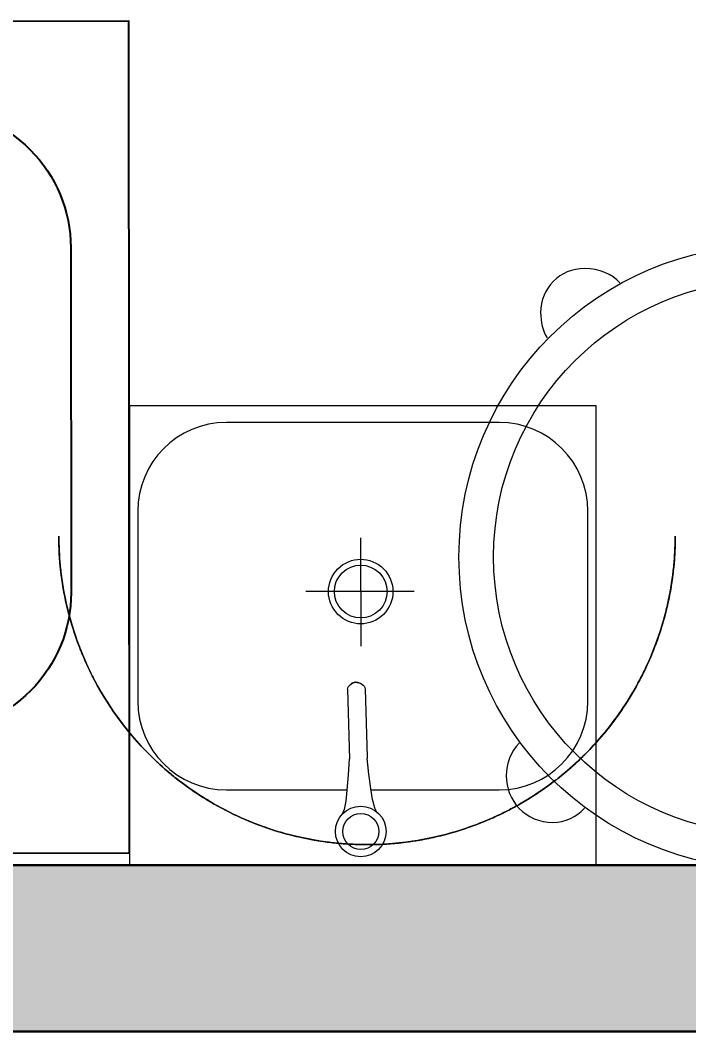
# Model space of a CAD drawing. Header units: millimetres. Extents: x -8689834 to 9419935, y 0 to 233063.
# Drawn here: x -213576 to -213094, y 109450 to 110180 of the extents above; entities that cross this region are included whole.
import ezdxf
from ezdxf import colors
from ezdxf.entities.mleader import LeaderData, LeaderLine
from ezdxf.math import Vec2, Vec3

# ---------------------------------------------------------------- set-up
doc = ezdxf.new("R2010")
doc.units = ezdxf.units.MM
doc.header["$MEASUREMENT"] = 0
doc.layers.get('0').update_dxf_attribs({"color": 250, "lineweight": 9})
for name, color, linetype, lineweight in [('KR_STRIH', 8, 'Continuous', 0), ('АР_Отметки', 250, 'Continuous', 15), ('АР_Перегородки газоблок', 165, 'Continuous', 30), ('АР_Перегородки газоблок_Штрих', 165, 'Continuous', 5), ('ТХ_пищеблок', 30, 'Continuous', 20)]:
    doc.layers.add(name, color=color, linetype=linetype, lineweight=lineweight)
doc.styles.add('ISOCPEUR', font='isocpeur.ttf', dxfattribs={"width": 0.7})

# ---------------------------------------------------------------- blocks, each defined once
blk = doc.blocks.new('_DotSmall')
at = {"color": 0, "linetype": 'ByBlock', "const_width": 0.5}
blk.add_lwpolyline([(-0.0625, 0, 1), (0.0625, 0, 1)], format="xyb", close=True, dxfattribs=at)

msp = doc.modelspace()

# ---------------------------------------------------------------- hatches: boundary and pattern name
at = {"layer": 'АР_Перегородки газоблок_Штрих', "ltscale": 100}
h = msp.add_hatch(dxfattribs=at)
h.set_pattern_fill('AR-CONC', color=256, scale=30)
h.set_pattern_definition([(50, (0, 0), (215.17805, -18.82564), [22.5, -247.5]), (355, (0, 0), (-41.6254, 225.65764), [18, -198]), (100.45144, (17.93, -1.57), (173.55265, 206.832), [19.12206, -210.34263]), (46.1842, (0, 60), (320.1724, -49.65578), [33.75, -371.25]), (96.63564, (26.68, 55.86), (280.3986, 292.2356), [28.6831, -315.51413]), (351.18416, (0, 60), (280.3986, 292.2356), [27, -297]), (21, (30, 45), (179.07212, -120.78567), [22.5, -247.5]), (326, (30, 45), (72.9946, 217.54501), [18, -198]), (71.45144, (44.92, 34.93), (252.06671, 96.75935), [19.12206, -210.34263]), (37.5, (0, 0), (3.647957, 99.868156), [0, -195.6, 0, -201, 0, -198.75]), (7.5, (0, 0), (78.92086, 118.323514), [0, -114.6, 0, -191.1, 0, -75.75]), (327.5, (-66.9, 0), (160.14673, -6.766462), [0, -75, 0, -234, 0, -310.5]), (317.5, (-96.9, 0), (174.95585, 30.031495), [0, -97.5, 0, -155.4, 0, -220.5])])
h.paths.add_polyline_path([(-212033.917, 110768.732), (-212153.917, 110768.73), (-212153.917, 109570.578), (-217983.915, 109570.578), (-217983.915, 109450.578), (-212153.917, 109450.578), (-212153.918, 108165.992), (-212033.918, 108165.993)])

# ---------------------------------------------------------------- linework, layer by layer
at = {"layer": 'KR_STRIH'}
for points, knots in [([(-213171.805, 109647.342), (-213164.729, 109654.14), (-213146.862, 109673.727), (-213123.783, 109710.447), (-213107.208, 109757.876), (-213103.41, 109791.151), (-213103.443, 109807.801)], [0.74360538, 0.74360538, 0.74360538, 0.74360538, 0.78571429, 0.85714286, 0.92857143, 1, 1, 1, 1]), ([(-213103.443, 109807.801), (-213103.41, 109791.151), (-213107.208, 109757.876), (-213123.783, 109710.447), (-213146.862, 109673.727), (-213164.729, 109654.14), (-213171.805, 109647.342)], [0, 0, 0, 0, 0.07142857, 0.14285714, 0.21428571, 0.25639462, 0.25639462, 0.25639462, 0.25639462]), ([(-213103.443, 109807.801), (-213103.41, 109791.151), (-213107.208, 109757.876), (-213123.783, 109710.447), (-213146.862, 109673.727), (-213164.729, 109654.14), (-213171.805, 109647.342)], [0, 0, 0, 0, 0.07142857, 0.14285714, 0.21428571, 0.25639462, 0.25639462, 0.25639462, 0.25639462]), ([(-213171.805, 109647.342), (-213164.729, 109654.14), (-213146.862, 109673.727), (-213123.783, 109710.447), (-213107.208, 109757.876), (-213103.41, 109791.151), (-213103.443, 109807.801)], [0.74360538, 0.74360538, 0.74360538, 0.74360538, 0.78571429, 0.85714286, 0.92857143, 1, 1, 1, 1])]:
    msp.add_open_spline(points, degree=3, knots=knots, dxfattribs=at)
at = {"layer": 'АР_Перегородки газоблок', "ltscale": 100}
for points in [[(-217983.931, 109570.578), (-212153.917, 109570.578)], [(-217983.915, 109450.578), (-212153.917, 109450.578)]]:
    msp.add_lwpolyline(points, dxfattribs=at)
at = {"layer": 'ТХ_пищеблок', "color": 132}
for p, q in [((-213160.495, 109901.801, 35.126), (-213497.495, 109901.801, 35.126)), ((-213497.495, 109901.801, 35.126), (-213497.495, 109569.801, 35.126)), ((-213160.495, 109569.801, 35.126), (-213160.495, 109901.801, 35.126)), ((-213230.495, 109889.801, 35.126), (-213427.495, 109889.801, 35.126)), ((-213491.495, 109825.801, 35.126), (-213491.495, 109688.801, 35.126)), ((-213166.495, 109688.801, 35.126), (-213166.495, 109825.801, 35.126)), ((-213330.555, 109806.665, 35.126), (-213330.473, 109728.354, 35.126)), ((-213291.826, 109767.885, 35.126), (-213370.14, 109767.804, 35.126)), ((-213339.297, 109699.291, 35.126), (-213338.644, 109700.168, 35.126)), ((-213338.644, 109700.168, 35.126), (-213337.874, 109700.892, 35.126)), ((-213338.644, 109700.168, 35.126), (-213337.874, 109700.892, 35.126)), ((-213337.874, 109700.892, 35.126), (-213336.974, 109701.487, 35.126)), ((-213337.874, 109700.892, 35.126), (-213336.974, 109701.487, 35.126)), ((-213337.142, 109701.619, 35.126), (-213336.611, 109701.97, 35.126)), ((-213336.974, 109701.488, 35.126), (-213335.953, 109701.944, 35.126)), ((-213336.974, 109701.488, 35.126), (-213335.953, 109701.944, 35.126)), ((-213336.611, 109701.97, 35.126), (-213335.846, 109702.312, 35.126)), ((-213336.337, 109701.979, 35.126), (-213335.273, 109702.264, 35.126)), ((-213336.337, 109701.979, 35.126), (-213335.273, 109702.264, 35.126)), ((-213335.846, 109702.312, 35.126), (-213335.027, 109702.532, 35.126)), ((-213335.273, 109702.264, 35.126), (-213334.172, 109702.382, 35.126)), ((-213335.273, 109702.264, 35.126), (-213334.172, 109702.382, 35.126)), ((-213335.027, 109702.532, 35.126), (-213334.179, 109702.622, 35.126)), ((-213334.179, 109702.622, 35.126), (-213333.326, 109702.581, 35.126)), ((-213334.172, 109702.382, 35.126), (-213333.065, 109702.327, 35.126)), ((-213334.172, 109702.382, 35.126), (-213333.065, 109702.327, 35.126)), ((-213333.326, 109702.581, 35.126), (-213332.496, 109702.408, 35.126)), ((-213333.065, 109702.327, 35.126), (-213331.987, 109702.104, 35.126)), ((-213333.065, 109702.327, 35.126), (-213331.987, 109702.104, 35.126)), ((-213332.496, 109702.408, 35.126), (-213331.713, 109702.11, 35.126)), ((-213331.713, 109702.11, 35.126), (-213331.162, 109701.79, 35.126)), ((-213331.604, 109702.069, 35.126), (-213330.559, 109701.671, 35.126)), ((-213331.604, 109702.069, 35.126), (-213330.559, 109701.671, 35.126)), ((-213330.558, 109701.67, 35.126), (-213329.626, 109701.127, 35.126)), ((-213330.558, 109701.67, 35.126), (-213329.626, 109701.127, 35.126)), ((-213329.626, 109701.127, 35.126), (-213328.815, 109700.448, 35.126)), ((-213329.626, 109701.127, 35.126), (-213328.815, 109700.448, 35.126)), ((-213328.815, 109700.448, 35.126), (-213328.114, 109699.61, 35.126)), ((-213340.004, 109697.402, 35.126), (-213339.741, 109698.374, 35.126)), ((-213340.004, 109697.402, 35.126), (-213339.741, 109698.374, 35.126)), ((-213340.004, 109697.402, 35.126), (-213338.675, 109647.013, 35.126)), ((-213340.004, 109697.402, 35.126), (-213338.675, 109647.013, 35.126)), ((-213339.741, 109698.374, 35.126), (-213339.292, 109699.291, 35.126)), ((-213328.119, 109699.61, 35.126), (-213327.618, 109698.72, 35.126)), ((-213328.119, 109699.61, 35.126), (-213327.618, 109698.72, 35.126)), ((-213327.618, 109698.72, 35.126), (-213327.3, 109697.765, 35.126)), ((-213327.618, 109698.72, 35.126), (-213327.3, 109697.765, 35.126)), ((-213327.3, 109697.765, 35.126), (-213325.877, 109648.378, 35.126)), ((-213323.089, 109624.801, 35.126), (-213230.495, 109624.801, 35.126))]:
    msp.add_line(p, q, dxfattribs=at)
at = {"layer": 'ТХ_пищеблок', "color": 161}
for p, q in [((-213339.23, 109635.604, 35.126), (-213338.675, 109647.013, 35.126)), ((-213325.89, 109648.438, 35.126), (-213325.877, 109648.378, 35.126)), ((-213325.877, 109648.378, 35.126), (-213325.75, 109647.386, 35.126)), ((-213325.877, 109648.378, 35.126), (-213325.75, 109647.386, 35.126)), ((-213324.544, 109636.023, 35.126), (-213325.75, 109647.383, 35.126)), ((-213340.221, 109624.616, 35.126), (-213339.23, 109635.604, 35.126)), ((-213323.247, 109625.705, 35.126), (-213324.544, 109636.023, 35.126)), ((-213427.495, 109624.801, 35.126), (-213340.208, 109624.801, 35.126)), ((-213341.116, 109616.682, 35.126), (-213340.216, 109624.692, 35.126)), ((-213321.901, 109617.835, 35.126), (-213323.256, 109625.781, 35.126)), ((-213342.238, 109610.738, 35.126), (-213341.116, 109616.682, 35.126)), ((-213320.441, 109611.965, 35.126), (-213321.901, 109617.835, 35.126)), ((-213343.546, 109607.49, 35.126), (-213342.211, 109610.881, 35.126)), ((-213318.949, 109608.797, 35.126), (-213320.476, 109612.106, 35.126)), ((-213318.949, 109608.797, 35.126), (-213320.476, 109612.106, 35.126))]:
    msp.add_line(p, q, dxfattribs=at)
at = {"layer": 'ТХ_пищеблок', "color": 132, "linetype": 'ByBlock', "lineweight": -2, "ltscale": 100, "elevation": 35.126}
msp.add_lwpolyline([(-214102.503, 109578.873), (-213497.503, 109579.404), (-213498.031, 110179.404), (-214103.031, 110178.873), (-214102.503, 109578.873)], dxfattribs=at)
msp.add_lwpolyline([(-213800.583, 109666.866), (-213939.78, 109666.744, -0.4142136), (-214039.868, 109766.656), (-214040.086, 110015.474, -0.4142136), (-213940.174, 110115.562), (-213639.921, 110115.826, -0.4142136), (-213539.834, 110015.914), (-213539.615, 109767.096, -0.4142136), (-213639.527, 109667.008), (-213780.583, 109666.884)], format="xyb", dxfattribs=at)
at = {"layer": 'ТХ_пищеблок'}
for radius in [225, 200]:
    msp.add_circle((-213034.589, 109792.847), radius, dxfattribs=at)
at = {"layer": 'ТХ_пищеблок', "color": 132}
msp.add_circle((-213330.495, 109594.801, 35.126), 18.254, dxfattribs=at)
at = {"layer": 'ТХ_пищеблок', "color": 161}
msp.add_circle((-213330.495, 109594.801, 35.126), 13, dxfattribs=at)
at = {"layer": 'ТХ_пищеблок', "color": 132}
for centre, start, end in [((-213427.495, 109825.801, 35.126), 90, 180), ((-213230.495, 109825.801, 35.126), 0, 90), ((-213427.495, 109688.801, 35.126), 180, 270), ((-213230.495, 109688.801, 35.126), 270, 0)]:
    msp.add_arc(centre, 64, start, end, dxfattribs=at)
for major_axis in [(16.452, -16.452), (13.466, -13.466)]:
    msp.add_ellipse((-213330.514, 109767.845, 35.126), major_axis=major_axis, ratio=1, start_param=4.712389, end_param=10.9955743, dxfattribs=at)
at = {"layer": 'ТХ_пищеблок', "linetype": 'ByBlock'}
msp.add_open_spline([(-213143.345, 109990.487), (-213149.342, 109996.902), (-213158.247, 110000.864), (-213168.85, 110000.864), (-213168.85, 110000.864), (-213186.723, 110000.864), (-213200.624, 109986.963), (-213200.624, 109969.09)], degree=3, knots=[0.15412993, 0.15412993, 0.15412993, 0.15412993, 0.1875, 0.1875, 0.1875, 0.187501, 1, 1, 1, 1], dxfattribs=at)
msp.add_open_spline([(-213200.624, 109969.09), (-213200.624, 109962.178), (-213198.939, 109955.987), (-213195.99, 109950.853)], degree=3, dxfattribs=at)
at = {"layer": 'ТХ_пищеблок', "color": 161}
for points, knots in [([(-213548.443, 109807.801), (-213548.476, 109791.151), (-213544.677, 109757.876), (-213528.102, 109710.447), (-213501.365, 109667.906), (-213465.839, 109632.378), (-213423.295, 109605.646), (-213382.43, 109591.347), (-213356.325, 109587.172), (-213346.631, 109586.266)], [0, 0, 0, 0, 0.07142857, 0.14285714, 0.21428571, 0.28571429, 0.35714286, 0.42857143, 0.47036038, 0.47036038, 0.47036038, 0.47036038]), ([(-213346.631, 109586.266), (-213356.325, 109587.172), (-213382.43, 109591.347), (-213423.295, 109605.646), (-213465.839, 109632.378), (-213501.365, 109667.906), (-213528.102, 109710.447), (-213544.677, 109757.876), (-213548.476, 109791.151), (-213548.443, 109807.801)], [0.52963962, 0.52963962, 0.52963962, 0.52963962, 0.57142857, 0.64285714, 0.71428571, 0.78571429, 0.85714286, 0.92857143, 1, 1, 1, 1]), ([(-213346.631, 109586.266), (-213356.325, 109587.172), (-213382.43, 109591.347), (-213423.295, 109605.646), (-213465.839, 109632.378), (-213501.365, 109667.906), (-213528.102, 109710.447), (-213544.677, 109757.876), (-213548.476, 109791.151), (-213548.443, 109807.801)], [0.52963962, 0.52963962, 0.52963962, 0.52963962, 0.57142857, 0.64285714, 0.71428571, 0.78571429, 0.85714286, 0.92857143, 1, 1, 1, 1]), ([(-213548.443, 109807.801), (-213548.476, 109791.151), (-213544.677, 109757.876), (-213528.102, 109710.447), (-213501.365, 109667.906), (-213465.839, 109632.378), (-213423.295, 109605.646), (-213382.43, 109591.347), (-213356.325, 109587.172), (-213346.631, 109586.266)], [0, 0, 0, 0, 0.07142857, 0.14285714, 0.21428571, 0.28571429, 0.35714286, 0.42857143, 0.47036038, 0.47036038, 0.47036038, 0.47036038]), ([(-213110.457, 109752.385), (-213109.952, 109754.347), (-213108.187, 109761.603), (-213106.787, 109768.943), (-213105.965, 109774.322)], [0.91987668, 0.91987668, 0.91987668, 0.91987668, 0.928571429, 0.951926008, 0.951926008, 0.951926008, 0.951926008]), ([(-213105.965, 109774.322), (-213106.787, 109768.943), (-213108.187, 109761.603), (-213109.952, 109754.347), (-213110.457, 109752.385)], [0.048073992, 0.048073992, 0.048073992, 0.048073992, 0.071428571, 0.08012332, 0.08012332, 0.08012332, 0.08012332]), ([(-213105.965, 109774.322), (-213106.787, 109768.943), (-213108.187, 109761.603), (-213109.952, 109754.347), (-213110.457, 109752.385)], [0.048073992, 0.048073992, 0.048073992, 0.048073992, 0.071428571, 0.08012332, 0.08012332, 0.08012332, 0.08012332]), ([(-213110.457, 109752.385), (-213109.952, 109754.347), (-213108.187, 109761.603), (-213106.787, 109768.943), (-213105.965, 109774.322)], [0.91987668, 0.91987668, 0.91987668, 0.91987668, 0.928571429, 0.951926008, 0.951926008, 0.951926008, 0.951926008]), ([(-213544.554, 109766.356), (-213544.04, 109763.657), (-213542.543, 109756.511), (-213540.697, 109749.444), (-213539.412, 109745.075)], [0.059637914, 0.059637914, 0.059637914, 0.059637914, 0.071428571, 0.090971258, 0.090971258, 0.090971258, 0.090971258]), ([(-213544.554, 109766.356), (-213544.04, 109763.657), (-213542.543, 109756.511), (-213540.697, 109749.444), (-213539.412, 109745.075)], [0.059637914, 0.059637914, 0.059637914, 0.059637914, 0.071428571, 0.090971258, 0.090971258, 0.090971258, 0.090971258]), ([(-213539.412, 109745.075), (-213540.697, 109749.444), (-213542.543, 109756.51), (-213544.04, 109763.657), (-213544.553, 109766.355)], [0.909028742, 0.909028742, 0.909028742, 0.909028742, 0.928571429, 0.940360376, 0.940360376, 0.940360376, 0.940360376]), ([(-213539.412, 109745.075), (-213540.697, 109749.444), (-213542.543, 109756.51), (-213544.04, 109763.657), (-213544.553, 109766.355)], [0.909028742, 0.909028742, 0.909028742, 0.909028742, 0.928571429, 0.940360376, 0.940360376, 0.940360376, 0.940360376]), ([(-213111.694, 109747.786), (-213110.718, 109751.265), (-213109.406, 109756.424), (-213108.278, 109761.624), (-213107.936, 109763.297)], [0.913064119, 0.913064119, 0.913064119, 0.913064119, 0.928571429, 0.935901402, 0.935901402, 0.935901402, 0.935901402]), ([(-213107.936, 109763.297), (-213108.278, 109761.624), (-213109.406, 109756.424), (-213110.718, 109751.265), (-213111.694, 109747.786)], [0.064098656, 0.064098656, 0.064098656, 0.064098656, 0.071428571, 0.086935881, 0.086935881, 0.086935881, 0.086935881]), ([(-213107.936, 109763.297), (-213108.278, 109761.624), (-213109.406, 109756.424), (-213110.718, 109751.265), (-213111.694, 109747.786)], [0.064098656, 0.064098656, 0.064098656, 0.064098656, 0.071428571, 0.086935881, 0.086935881, 0.086935881, 0.086935881]), ([(-213111.694, 109747.786), (-213110.718, 109751.265), (-213109.406, 109756.424), (-213108.278, 109761.624), (-213107.936, 109763.297)], [0.913064119, 0.913064119, 0.913064119, 0.913064119, 0.928571429, 0.935901402, 0.935901402, 0.935901402, 0.935901402]), ([(-213127.767, 109706.644), (-213126.986, 109708.174), (-213122.093, 109718.042), (-213117.942, 109728.266), (-213114.988, 109737.079)], [0.84976784, 0.84976784, 0.84976784, 0.84976784, 0.857142857, 0.897035637, 0.897035637, 0.897035637, 0.897035637]), ([(-213114.988, 109737.079), (-213117.942, 109728.266), (-213122.093, 109718.042), (-213126.986, 109708.174), (-213127.767, 109706.644)], [0.102964363, 0.102964363, 0.102964363, 0.102964363, 0.142857143, 0.150232159, 0.150232159, 0.150232159, 0.150232159]), ([(-213114.988, 109737.079), (-213117.942, 109728.266), (-213122.093, 109718.042), (-213126.986, 109708.174), (-213127.767, 109706.644)], [0.102964363, 0.102964363, 0.102964363, 0.102964363, 0.142857143, 0.150232159, 0.150232159, 0.150232159, 0.150232159]), ([(-213127.767, 109706.644), (-213126.986, 109708.174), (-213122.093, 109718.042), (-213117.942, 109728.266), (-213114.988, 109737.079)], [0.84976784, 0.84976784, 0.84976784, 0.84976784, 0.857142857, 0.897035637, 0.897035637, 0.897035637, 0.897035637]), ([(-213125.893, 109710.403), (-213125.754, 109710.689), (-213122.5, 109717.41), (-213119.588, 109724.296), (-213117.121, 109731.006)], [0.855778024, 0.855778024, 0.855778024, 0.855778024, 0.857142857, 0.887827352, 0.887827352, 0.887827352, 0.887827352]), ([(-213117.121, 109731.006), (-213119.588, 109724.296), (-213122.5, 109717.41), (-213125.754, 109710.689), (-213125.893, 109710.403)], [0.112172648, 0.112172648, 0.112172648, 0.112172648, 0.142857143, 0.144221976, 0.144221976, 0.144221976, 0.144221976]), ([(-213117.121, 109731.006), (-213119.588, 109724.296), (-213122.5, 109717.41), (-213125.754, 109710.689), (-213125.893, 109710.403)], [0.112172648, 0.112172648, 0.112172648, 0.112172648, 0.142857143, 0.144221976, 0.144221976, 0.144221976, 0.144221976]), ([(-213125.893, 109710.403), (-213125.754, 109710.689), (-213122.5, 109717.41), (-213119.588, 109724.296), (-213117.121, 109731.006)], [0.855778024, 0.855778024, 0.855778024, 0.855778024, 0.857142857, 0.887827352, 0.887827352, 0.887827352, 0.887827352]), ([(-213532.702, 109725.612), (-213530.773, 109720.757), (-213527.854, 109714.099), (-213524.612, 109707.596), (-213523.676, 109705.783)], [0.120434459, 0.120434459, 0.120434459, 0.120434459, 0.142857143, 0.151616636, 0.151616636, 0.151616636, 0.151616636]), ([(-213532.702, 109725.612), (-213530.773, 109720.757), (-213527.854, 109714.099), (-213524.612, 109707.596), (-213523.676, 109705.783)], [0.120434459, 0.120434459, 0.120434459, 0.120434459, 0.142857143, 0.151616636, 0.151616636, 0.151616636, 0.151616636]), ([(-213523.676, 109705.783), (-213524.612, 109707.596), (-213527.854, 109714.098), (-213530.773, 109720.755), (-213532.701, 109725.61)], [0.848383364, 0.848383364, 0.848383364, 0.848383364, 0.857142857, 0.879562011, 0.879562011, 0.879562011, 0.879562011]), ([(-213523.676, 109705.783), (-213524.612, 109707.596), (-213527.854, 109714.098), (-213530.773, 109720.755), (-213532.701, 109725.61)], [0.848383364, 0.848383364, 0.848383364, 0.848383364, 0.857142857, 0.879562011, 0.879562011, 0.879562011, 0.879562011]), ([(-213163.925, 109655.302), (-213159.76, 109659.727), (-213154.863, 109665.374), (-213150.262, 109671.256), (-213149.416, 109672.359)], [0.759630041, 0.759630041, 0.759630041, 0.759630041, 0.785714286, 0.791679368, 0.791679368, 0.791679368, 0.791679368]), ([(-213149.416, 109672.359), (-213150.262, 109671.256), (-213154.863, 109665.374), (-213159.76, 109659.727), (-213163.925, 109655.302)], [0.208320632, 0.208320632, 0.208320632, 0.208320632, 0.214285714, 0.240369973, 0.240369973, 0.240369973, 0.240369973]), ([(-213149.416, 109672.359), (-213150.262, 109671.256), (-213154.863, 109665.374), (-213159.76, 109659.727), (-213163.925, 109655.302)], [0.208320632, 0.208320632, 0.208320632, 0.208320632, 0.214285714, 0.240369973, 0.240369973, 0.240369973, 0.240369973]), ([(-213163.925, 109655.302), (-213159.76, 109659.727), (-213154.863, 109665.374), (-213150.262, 109671.256), (-213149.416, 109672.359)], [0.759630041, 0.759630041, 0.759630041, 0.759630041, 0.785714286, 0.791679368, 0.791679368, 0.791679368, 0.791679368]), ([(-213500.776, 109670.18), (-213500.485, 109669.811), (-213496.236, 109664.448), (-213491.74, 109659.283), (-213487.354, 109654.661)], [0.212267954, 0.212267954, 0.212267954, 0.212267954, 0.214285714, 0.241632088, 0.241632088, 0.241632088, 0.241632088]), ([(-213487.361, 109654.668), (-213491.744, 109659.288), (-213496.238, 109664.451), (-213500.485, 109669.811), (-213500.776, 109670.18)], [0.75838304, 0.75838304, 0.75838304, 0.75838304, 0.785714286, 0.787732046, 0.787732046, 0.787732046, 0.787732046]), ([(-213487.361, 109654.668), (-213491.744, 109659.288), (-213496.238, 109664.451), (-213500.485, 109669.811), (-213500.776, 109670.18)], [0.75838304, 0.75838304, 0.75838304, 0.75838304, 0.785714286, 0.787732046, 0.787732046, 0.787732046, 0.787732046]), ([(-213500.776, 109670.18), (-213500.485, 109669.811), (-213496.236, 109664.448), (-213491.74, 109659.283), (-213487.354, 109654.661)], [0.212267954, 0.212267954, 0.212267954, 0.212267954, 0.214285714, 0.241632088, 0.241632088, 0.241632088, 0.241632088]), ([(-213158.837, 109660.895), (-213156.488, 109663.566), (-213154.091, 109666.428), (-213151.767, 109669.348), (-213151.659, 109669.485)], [0.770447517, 0.770447517, 0.770447517, 0.770447517, 0.785714286, 0.786464231, 0.786464231, 0.786464231, 0.786464231]), ([(-213151.659, 109669.485), (-213151.767, 109669.348), (-213154.091, 109666.428), (-213156.488, 109663.566), (-213158.837, 109660.895)], [0.213535766, 0.213535766, 0.213535766, 0.213535766, 0.214285714, 0.229552481, 0.229552481, 0.229552481, 0.229552481]), ([(-213151.659, 109669.485), (-213151.767, 109669.348), (-213154.091, 109666.428), (-213156.488, 109663.566), (-213158.837, 109660.895)], [0.213535766, 0.213535766, 0.213535766, 0.213535766, 0.214285714, 0.229552481, 0.229552481, 0.229552481, 0.229552481]), ([(-213158.837, 109660.895), (-213156.488, 109663.566), (-213154.091, 109666.428), (-213151.767, 109669.348), (-213151.659, 109669.485)], [0.770447517, 0.770447517, 0.770447517, 0.770447517, 0.785714286, 0.786464231, 0.786464231, 0.786464231, 0.786464231]), ([(-213190.877, 109630.986), (-213189.647, 109631.926), (-213183.041, 109637.082), (-213176.731, 109642.609), (-213171.805, 109647.342)], [0.707641828, 0.707641828, 0.707641828, 0.707641828, 0.714285714, 0.743605376, 0.743605376, 0.743605376, 0.743605376]), ([(-213171.805, 109647.342), (-213176.731, 109642.609), (-213183.041, 109637.082), (-213189.647, 109631.926), (-213190.877, 109630.986)], [0.256394624, 0.256394624, 0.256394624, 0.256394624, 0.285714286, 0.292358172, 0.292358172, 0.292358172, 0.292358172]), ([(-213171.805, 109647.342), (-213176.731, 109642.609), (-213183.041, 109637.082), (-213189.647, 109631.926), (-213190.877, 109630.986)], [0.256394624, 0.256394624, 0.256394624, 0.256394624, 0.285714286, 0.292358172, 0.292358172, 0.292358172, 0.292358172]), ([(-213190.877, 109630.986), (-213189.647, 109631.926), (-213183.041, 109637.082), (-213176.731, 109642.609), (-213171.805, 109647.342)], [0.707641828, 0.707641828, 0.707641828, 0.707641828, 0.714285714, 0.743605376, 0.743605376, 0.743605376, 0.743605376]), ([(-213471.547, 109639.559), (-213469.293, 109637.608), (-213464.037, 109633.24), (-213458.583, 109629.119), (-213455.45, 109626.877)], [0.272919292, 0.272919292, 0.272919292, 0.272919292, 0.285714286, 0.302247423, 0.302247423, 0.302247423, 0.302247423]), ([(-213455.45, 109626.877), (-213458.583, 109629.119), (-213464.037, 109633.24), (-213469.293, 109637.608), (-213471.547, 109639.559)], [0.697752572, 0.697752572, 0.697752572, 0.697752572, 0.714285714, 0.727080708, 0.727080708, 0.727080708, 0.727080708]), ([(-213455.45, 109626.877), (-213458.583, 109629.119), (-213464.037, 109633.24), (-213469.293, 109637.608), (-213471.547, 109639.559)], [0.697752572, 0.697752572, 0.697752572, 0.697752572, 0.714285714, 0.727080708, 0.727080708, 0.727080708, 0.727080708]), ([(-213471.547, 109639.559), (-213469.293, 109637.608), (-213464.037, 109633.24), (-213458.583, 109629.119), (-213455.45, 109626.877)], [0.272919292, 0.272919292, 0.272919292, 0.272919292, 0.285714286, 0.302247423, 0.302247423, 0.302247423, 0.302247423]), ([(-213225.503, 109635.024), (-213225.503, 109617.151), (-213211.602, 109601.264), (-213191.743, 109601.264), (-213191.743, 109601.264), (-213182.748, 109601.264), (-213174.758, 109605.288), (-213169.041, 109611.565)], [0, 0, 0, 0, 0.0625, 0.0625, 0.0625, 0.062501, 0.09395651, 0.09395651, 0.09395651, 0.09395651]), ([(-213190.877, 109630.986), (-213189.647, 109631.926), (-213186.975, 109634.011), (-213184.352, 109636.157), (-213182.942, 109637.34)], [0.707641828, 0.707641828, 0.707641828, 0.707641828, 0.714285714, 0.722185655, 0.722185655, 0.722185655, 0.722185655]), ([(-213182.942, 109637.34), (-213184.352, 109636.157), (-213186.975, 109634.011), (-213189.647, 109631.926), (-213190.877, 109630.986)], [0.277814304, 0.277814304, 0.277814304, 0.277814304, 0.285714286, 0.292358172, 0.292358172, 0.292358172, 0.292358172]), ([(-213182.942, 109637.34), (-213184.352, 109636.157), (-213186.975, 109634.011), (-213189.647, 109631.926), (-213190.877, 109630.986)], [0.277814304, 0.277814304, 0.277814304, 0.277814304, 0.285714286, 0.292358172, 0.292358172, 0.292358172, 0.292358172]), ([(-213190.877, 109630.986), (-213189.647, 109631.926), (-213186.975, 109634.011), (-213184.352, 109636.157), (-213182.942, 109637.34)], [0.707641828, 0.707641828, 0.707641828, 0.707641828, 0.714285714, 0.722185655, 0.722185655, 0.722185655, 0.722185655]), ([(-213437.051, 109615.03), (-213432.292, 109612.287), (-213426.235, 109609.087), (-213420.04, 109606.173), (-213418.811, 109605.609)], [0.333565463, 0.333565463, 0.333565463, 0.333565463, 0.357142857, 0.362946833, 0.362946833, 0.362946833, 0.362946833]), ([(-213418.811, 109605.609), (-213420.04, 109606.173), (-213426.235, 109609.087), (-213432.292, 109612.287), (-213437.051, 109615.03)], [0.637053167, 0.637053167, 0.637053167, 0.637053167, 0.642857143, 0.666434536, 0.666434536, 0.666434536, 0.666434536]), ([(-213418.811, 109605.609), (-213420.04, 109606.173), (-213426.235, 109609.087), (-213432.292, 109612.287), (-213437.051, 109615.03)], [0.637053167, 0.637053167, 0.637053167, 0.637053167, 0.642857143, 0.666434536, 0.666434536, 0.666434536, 0.666434536]), ([(-213437.051, 109615.03), (-213432.292, 109612.287), (-213426.235, 109609.087), (-213420.04, 109606.173), (-213418.811, 109605.609)], [0.333565463, 0.333565463, 0.333565463, 0.333565463, 0.357142857, 0.362946833, 0.362946833, 0.362946833, 0.362946833]), ([(-213314.738, 109585.584), (-213301.848, 109586.235), (-213272.465, 109590.293), (-213240.251, 109601.566), (-213221.593, 109611.24), (-213217.777, 109613.363)], [0.51603581, 0.51603581, 0.51603581, 0.51603581, 0.57142857, 0.64285714, 0.66159466, 0.66159466, 0.66159466, 0.66159466]), ([(-213217.777, 109613.363), (-213221.593, 109611.24), (-213240.251, 109601.566), (-213272.465, 109590.293), (-213301.848, 109586.235), (-213314.738, 109585.584)], [0.33840534, 0.33840534, 0.33840534, 0.33840534, 0.35714286, 0.42857143, 0.48396419, 0.48396419, 0.48396419, 0.48396419]), ([(-213217.777, 109613.363), (-213221.593, 109611.24), (-213240.251, 109601.566), (-213272.465, 109590.293), (-213301.848, 109586.235), (-213314.738, 109585.584)], [0.33840534, 0.33840534, 0.33840534, 0.33840534, 0.35714286, 0.42857143, 0.48396419, 0.48396419, 0.48396419, 0.48396419]), ([(-213314.738, 109585.584), (-213301.848, 109586.235), (-213272.465, 109590.293), (-213240.251, 109601.566), (-213221.593, 109611.24), (-213217.777, 109613.363)], [0.51603581, 0.51603581, 0.51603581, 0.51603581, 0.57142857, 0.64285714, 0.66159466, 0.66159466, 0.66159466, 0.66159466]), ([(-213240.663, 109602.294), (-213236.864, 109603.87), (-213231.628, 109606.214), (-213226.487, 109608.76), (-213225.041, 109609.496)], [0.625204945, 0.625204945, 0.625204945, 0.625204945, 0.642857143, 0.649821027, 0.649821027, 0.649821027, 0.649821027]), ([(-213225.041, 109609.496), (-213226.487, 109608.76), (-213231.628, 109606.214), (-213236.864, 109603.87), (-213240.663, 109602.294)], [0.350178973, 0.350178973, 0.350178973, 0.350178973, 0.357142857, 0.374795055, 0.374795055, 0.374795055, 0.374795055]), ([(-213225.041, 109609.496), (-213226.487, 109608.76), (-213231.628, 109606.214), (-213236.864, 109603.87), (-213240.663, 109602.294)], [0.350178973, 0.350178973, 0.350178973, 0.350178973, 0.357142857, 0.374795055, 0.374795055, 0.374795055, 0.374795055]), ([(-213240.663, 109602.294), (-213236.864, 109603.87), (-213231.628, 109606.214), (-213226.487, 109608.76), (-213225.041, 109609.496)], [0.625204945, 0.625204945, 0.625204945, 0.625204945, 0.642857143, 0.649821027, 0.649821027, 0.649821027, 0.649821027]), ([(-213378.824, 109591.677), (-213377.703, 109591.402), (-213370.62, 109589.727), (-213363.458, 109588.402), (-213357.397, 109587.537)], [0.423616312, 0.423616312, 0.423616312, 0.423616312, 0.428571429, 0.454850417, 0.454850417, 0.454850417, 0.454850417]), ([(-213357.397, 109587.537), (-213363.458, 109588.402), (-213370.62, 109589.727), (-213377.703, 109591.402), (-213378.824, 109591.677)], [0.545149582, 0.545149582, 0.545149582, 0.545149582, 0.571428571, 0.576383688, 0.576383688, 0.576383688, 0.576383688]), ([(-213357.397, 109587.537), (-213363.458, 109588.402), (-213370.62, 109589.727), (-213377.703, 109591.402), (-213378.824, 109591.677)], [0.545149582, 0.545149582, 0.545149582, 0.545149582, 0.571428571, 0.576383688, 0.576383688, 0.576383688, 0.576383688]), ([(-213378.824, 109591.677), (-213377.703, 109591.402), (-213370.62, 109589.727), (-213363.458, 109588.402), (-213357.397, 109587.537)], [0.423616312, 0.423616312, 0.423616312, 0.423616312, 0.428571429, 0.454850417, 0.454850417, 0.454850417, 0.454850417]), ([(-213289.462, 109588.313), (-213285.095, 109589.039), (-213278.291, 109590.378), (-213271.559, 109592.035), (-213269.138, 109592.675)], [0.552425604, 0.552425604, 0.552425604, 0.552425604, 0.571428571, 0.582174309, 0.582174309, 0.582174309, 0.582174309]), ([(-213269.138, 109592.675), (-213271.559, 109592.035), (-213278.291, 109590.378), (-213285.095, 109589.039), (-213289.462, 109588.313)], [0.41782569, 0.41782569, 0.41782569, 0.41782569, 0.428571429, 0.447574397, 0.447574397, 0.447574397, 0.447574397]), ([(-213269.138, 109592.675), (-213271.559, 109592.035), (-213278.291, 109590.378), (-213285.095, 109589.039), (-213289.462, 109588.313)], [0.41782569, 0.41782569, 0.41782569, 0.41782569, 0.428571429, 0.447574397, 0.447574397, 0.447574397, 0.447574397]), ([(-213289.462, 109588.313), (-213285.095, 109589.039), (-213278.291, 109590.378), (-213271.559, 109592.035), (-213269.138, 109592.675)], [0.552425604, 0.552425604, 0.552425604, 0.552425604, 0.571428571, 0.582174309, 0.582174309, 0.582174309, 0.582174309]), ([(-213339.811, 109585.735), (-213335.194, 109585.446), (-213329.112, 109585.256), (-213323.03, 109585.316), (-213321.575, 109585.344)], [0.480146193, 0.480146193, 0.480146193, 0.480146193, 0.5, 0.506249226, 0.506249226, 0.506249226, 0.506249226]), ([(-213321.575, 109585.344), (-213323.03, 109585.316), (-213329.112, 109585.256), (-213335.194, 109585.446), (-213339.811, 109585.735)], [0.493750774, 0.493750774, 0.493750774, 0.493750774, 0.5, 0.519853807, 0.519853807, 0.519853807, 0.519853807]), ([(-213321.575, 109585.344), (-213323.03, 109585.316), (-213329.112, 109585.256), (-213335.194, 109585.446), (-213339.811, 109585.735)], [0.493750774, 0.493750774, 0.493750774, 0.493750774, 0.5, 0.519853807, 0.519853807, 0.519853807, 0.519853807]), ([(-213339.811, 109585.735), (-213335.194, 109585.446), (-213329.112, 109585.256), (-213323.03, 109585.316), (-213321.575, 109585.344)], [0.480146193, 0.480146193, 0.480146193, 0.480146193, 0.5, 0.506249226, 0.506249226, 0.506249226, 0.506249226]), ([(-213339.228, 109585.699), (-213334.805, 109585.434), (-213328.918, 109585.257), (-213323.03, 109585.316), (-213321.575, 109585.344)], [0.480982065, 0.480982065, 0.480982065, 0.480982065, 0.5, 0.506249208, 0.506249208, 0.506249208, 0.506249208]), ([(-213321.575, 109585.344), (-213323.03, 109585.316), (-213328.918, 109585.257), (-213334.805, 109585.434), (-213339.228, 109585.699)], [0.493750774, 0.493750774, 0.493750774, 0.493750774, 0.5, 0.519017932, 0.519017932, 0.519017932, 0.519017932]), ([(-213321.575, 109585.344), (-213323.03, 109585.316), (-213328.918, 109585.257), (-213334.805, 109585.434), (-213339.228, 109585.699)], [0.493750774, 0.493750774, 0.493750774, 0.493750774, 0.5, 0.519017932, 0.519017932, 0.519017932, 0.519017932]), ([(-213339.228, 109585.699), (-213334.805, 109585.434), (-213328.918, 109585.257), (-213323.03, 109585.316), (-213321.575, 109585.344)], [0.480982065, 0.480982065, 0.480982065, 0.480982065, 0.5, 0.506249208, 0.506249208, 0.506249208, 0.506249208])]:
    msp.add_open_spline(points, degree=3, knots=knots, dxfattribs=at)
for points in [[(-213548.443, 109807.801), (-213548.457, 109800.733), (-213548.122, 109793.666), (-213547.449, 109786.633)], [(-213547.449, 109786.633), (-213548.122, 109793.666), (-213548.457, 109800.733), (-213548.443, 109807.801)], [(-213547.449, 109786.633), (-213548.122, 109793.666), (-213548.457, 109800.733), (-213548.443, 109807.801)], [(-213548.443, 109807.801), (-213548.457, 109800.733), (-213548.122, 109793.666), (-213547.449, 109786.633)], [(-213104.04, 109791.299), (-213103.632, 109796.789), (-213103.432, 109802.294), (-213103.443, 109807.801)], [(-213103.443, 109807.801), (-213103.432, 109802.294), (-213103.632, 109796.789), (-213104.04, 109791.299)], [(-213103.443, 109807.801), (-213103.432, 109802.294), (-213103.632, 109796.789), (-213104.04, 109791.299)], [(-213104.04, 109791.299), (-213103.632, 109796.789), (-213103.432, 109802.294), (-213103.443, 109807.801)], [(-213103.711, 109796.601), (-213103.525, 109800.331), (-213103.435, 109804.066), (-213103.443, 109807.801)], [(-213103.443, 109807.801), (-213103.435, 109804.066), (-213103.525, 109800.331), (-213103.711, 109796.601)], [(-213103.443, 109807.801), (-213103.435, 109804.066), (-213103.525, 109800.331), (-213103.711, 109796.601)], [(-213103.711, 109796.601), (-213103.525, 109800.331), (-213103.435, 109804.066), (-213103.443, 109807.801)], [(-213105.965, 109774.322), (-213104.838, 109781.704), (-213104.082, 109789.142), (-213103.711, 109796.601)], [(-213103.711, 109796.601), (-213104.082, 109789.142), (-213104.838, 109781.704), (-213105.965, 109774.322)], [(-213103.711, 109796.601), (-213104.082, 109789.142), (-213104.838, 109781.704), (-213105.965, 109774.322)], [(-213105.965, 109774.322), (-213104.838, 109781.704), (-213104.082, 109789.142), (-213103.711, 109796.601)], [(-213105.154, 109780.154), (-213104.688, 109783.859), (-213104.316, 109787.575), (-213104.04, 109791.299)], [(-213104.04, 109791.299), (-213104.316, 109787.575), (-213104.688, 109783.859), (-213105.154, 109780.154)], [(-213104.04, 109791.299), (-213104.316, 109787.575), (-213104.688, 109783.859), (-213105.154, 109780.154)], [(-213105.154, 109780.154), (-213104.688, 109783.859), (-213104.316, 109787.575), (-213104.04, 109791.299)], [(-213547.449, 109786.633), (-213546.798, 109779.834), (-213545.83, 109773.066), (-213544.554, 109766.356)], [(-213544.555, 109766.362), (-213545.831, 109773.07), (-213546.798, 109779.836), (-213547.449, 109786.633)], [(-213544.555, 109766.362), (-213545.831, 109773.07), (-213546.798, 109779.836), (-213547.449, 109786.633)], [(-213547.449, 109786.633), (-213546.798, 109779.834), (-213545.83, 109773.066), (-213544.554, 109766.356)], [(-213107.936, 109763.297), (-213106.793, 109768.878), (-213105.864, 109774.502), (-213105.154, 109780.154)], [(-213105.154, 109780.154), (-213105.864, 109774.502), (-213106.793, 109768.878), (-213107.936, 109763.297)], [(-213105.154, 109780.154), (-213105.864, 109774.502), (-213106.793, 109768.878), (-213107.936, 109763.297)], [(-213107.936, 109763.297), (-213106.793, 109768.878), (-213105.864, 109774.502), (-213105.154, 109780.154)], [(-213544.553, 109766.355), (-213544.554, 109766.357), (-213544.554, 109766.36), (-213544.555, 109766.362)], [(-213544.553, 109766.355), (-213544.554, 109766.357), (-213544.554, 109766.36), (-213544.555, 109766.362)], [(-213113.522, 109741.612), (-213112.41, 109745.177), (-213111.389, 109748.769), (-213110.457, 109752.385)], [(-213110.457, 109752.385), (-213111.389, 109748.769), (-213112.41, 109745.177), (-213113.522, 109741.612)], [(-213110.457, 109752.385), (-213111.389, 109748.769), (-213112.41, 109745.177), (-213113.522, 109741.612)], [(-213113.522, 109741.612), (-213112.41, 109745.177), (-213111.389, 109748.769), (-213110.457, 109752.385)], [(-213539.412, 109745.075), (-213537.476, 109738.49), (-213535.237, 109731.993), (-213532.703, 109725.614)], [(-213532.702, 109725.612), (-213535.236, 109731.992), (-213537.476, 109738.489), (-213539.412, 109745.075)], [(-213532.702, 109725.612), (-213535.236, 109731.992), (-213537.476, 109738.489), (-213539.412, 109745.075)], [(-213539.412, 109745.075), (-213537.476, 109738.49), (-213535.237, 109731.993), (-213532.703, 109725.614)], [(-213114.988, 109737.079), (-213113.801, 109740.62), (-213112.702, 109744.19), (-213111.694, 109747.786)], [(-213111.694, 109747.786), (-213112.702, 109744.19), (-213113.801, 109740.62), (-213114.988, 109737.079)], [(-213111.694, 109747.786), (-213112.702, 109744.19), (-213113.801, 109740.62), (-213114.988, 109737.079)], [(-213114.988, 109737.079), (-213113.801, 109740.62), (-213112.702, 109744.19), (-213111.694, 109747.786)], [(-213117.121, 109731.006), (-213115.833, 109734.511), (-213114.633, 109738.047), (-213113.522, 109741.612)], [(-213113.522, 109741.612), (-213114.633, 109738.047), (-213115.833, 109734.511), (-213117.121, 109731.006)], [(-213113.522, 109741.612), (-213114.633, 109738.047), (-213115.833, 109734.511), (-213117.121, 109731.006)], [(-213117.121, 109731.006), (-213115.833, 109734.511), (-213114.633, 109738.047), (-213113.522, 109741.612)], [(-213532.703, 109725.614), (-213532.702, 109725.613), (-213532.702, 109725.613), (-213532.702, 109725.612)], [(-213532.703, 109725.614), (-213532.702, 109725.613), (-213532.702, 109725.613), (-213532.702, 109725.612)], [(-213532.701, 109725.61), (-213532.701, 109725.611), (-213532.702, 109725.611), (-213532.702, 109725.612)], [(-213532.701, 109725.61), (-213532.701, 109725.611), (-213532.702, 109725.611), (-213532.702, 109725.612)], [(-213136.696, 109690.789), (-213132.769, 109697.14), (-213129.161, 109703.689), (-213125.893, 109710.403)], [(-213125.893, 109710.403), (-213129.161, 109703.689), (-213132.769, 109697.14), (-213136.696, 109690.789)], [(-213125.893, 109710.403), (-213129.161, 109703.689), (-213132.769, 109697.14), (-213136.696, 109690.789)], [(-213136.696, 109690.789), (-213132.769, 109697.14), (-213129.161, 109703.689), (-213125.893, 109710.403)], [(-213523.676, 109705.783), (-213520.536, 109699.697), (-213517.115, 109693.756), (-213513.426, 109687.985)], [(-213513.428, 109687.988), (-213517.116, 109693.758), (-213520.537, 109699.698), (-213523.676, 109705.783)], [(-213513.428, 109687.988), (-213517.116, 109693.758), (-213520.537, 109699.698), (-213523.676, 109705.783)], [(-213523.676, 109705.783), (-213520.536, 109699.697), (-213517.115, 109693.756), (-213513.426, 109687.985)], [(-213133.108, 109696.801), (-213131.245, 109700.036), (-213129.464, 109703.319), (-213127.767, 109706.644)], [(-213127.767, 109706.644), (-213129.464, 109703.319), (-213131.245, 109700.036), (-213133.108, 109696.801)], [(-213127.767, 109706.644), (-213129.464, 109703.319), (-213131.245, 109700.036), (-213133.108, 109696.801)], [(-213133.108, 109696.801), (-213131.245, 109700.036), (-213129.464, 109703.319), (-213127.767, 109706.644)], [(-213151.659, 109669.485), (-213144.81, 109678.114), (-213138.605, 109687.253), (-213133.108, 109696.801)], [(-213133.108, 109696.801), (-213138.605, 109687.253), (-213144.81, 109678.114), (-213151.659, 109669.485)], [(-213133.108, 109696.801), (-213138.605, 109687.253), (-213144.81, 109678.114), (-213151.659, 109669.485)], [(-213151.659, 109669.485), (-213144.81, 109678.114), (-213138.605, 109687.253), (-213133.108, 109696.801)], [(-213513.423, 109687.98), (-213513.425, 109687.983), (-213513.427, 109687.986), (-213513.428, 109687.988)], [(-213513.423, 109687.98), (-213513.425, 109687.983), (-213513.427, 109687.986), (-213513.428, 109687.988)], [(-213513.426, 109687.985), (-213513.426, 109687.985), (-213513.426, 109687.985), (-213513.426, 109687.985)], [(-213513.426, 109687.985), (-213509.504, 109681.848), (-213505.281, 109675.903), (-213500.776, 109670.18)], [(-213513.426, 109687.985), (-213513.426, 109687.985), (-213513.426, 109687.985), (-213513.426, 109687.985)], [(-213513.426, 109687.985), (-213509.504, 109681.848), (-213505.281, 109675.903), (-213500.776, 109670.18)], [(-213500.776, 109670.18), (-213505.28, 109675.902), (-213509.502, 109681.845), (-213513.423, 109687.98)], [(-213500.776, 109670.18), (-213505.28, 109675.902), (-213509.502, 109681.845), (-213513.423, 109687.98)], [(-213142.824, 109681.414), (-213140.703, 109684.487), (-213138.66, 109687.613), (-213136.696, 109690.789)], [(-213136.696, 109690.789), (-213138.66, 109687.613), (-213140.703, 109684.487), (-213142.824, 109681.414)], [(-213136.696, 109690.789), (-213138.66, 109687.613), (-213140.703, 109684.487), (-213142.824, 109681.414)], [(-213142.824, 109681.414), (-213140.703, 109684.487), (-213138.66, 109687.613), (-213136.696, 109690.789)], [(-213149.416, 109672.359), (-213147.143, 109675.321), (-213144.945, 109678.341), (-213142.824, 109681.414)], [(-213142.824, 109681.414), (-213144.945, 109678.341), (-213147.143, 109675.321), (-213149.416, 109672.359)], [(-213142.824, 109681.414), (-213144.945, 109678.341), (-213147.143, 109675.321), (-213149.416, 109672.359)], [(-213149.416, 109672.359), (-213147.143, 109675.321), (-213144.945, 109678.341), (-213142.824, 109681.414)], [(-213216.18, 109658.491), (-213222.071, 109652.296), (-213225.503, 109643.905), (-213225.503, 109635.024)], [(-213158.837, 109660.895), (-213162.967, 109656.198), (-213167.294, 109651.676), (-213171.804, 109647.343)], [(-213158.837, 109660.895), (-213162.967, 109656.198), (-213167.294, 109651.676), (-213171.804, 109647.343)], [(-213171.803, 109647.343), (-213167.294, 109651.676), (-213162.966, 109656.198), (-213158.837, 109660.895)], [(-213171.803, 109647.343), (-213167.294, 109651.676), (-213162.966, 109656.198), (-213158.837, 109660.895)], [(-213487.342, 109654.649), (-213487.349, 109654.655), (-213487.355, 109654.662), (-213487.361, 109654.668)], [(-213487.342, 109654.649), (-213487.349, 109654.655), (-213487.355, 109654.662), (-213487.361, 109654.668)], [(-213487.354, 109654.661), (-213487.353, 109654.66), (-213487.352, 109654.659), (-213487.351, 109654.657)], [(-213487.354, 109654.661), (-213487.353, 109654.66), (-213487.352, 109654.659), (-213487.351, 109654.657)], [(-213487.351, 109654.657), (-213482.334, 109649.37), (-213477.058, 109644.329), (-213471.547, 109639.559)], [(-213487.351, 109654.657), (-213482.334, 109649.37), (-213477.058, 109644.329), (-213471.547, 109639.559)], [(-213471.547, 109639.559), (-213477.055, 109644.327), (-213482.328, 109649.365), (-213487.342, 109654.649)], [(-213471.547, 109639.559), (-213477.055, 109644.327), (-213482.328, 109649.365), (-213487.342, 109654.649)], [(-213171.805, 109647.342), (-213169.112, 109649.929), (-213166.485, 109652.583), (-213163.925, 109655.302)], [(-213163.925, 109655.302), (-213166.485, 109652.583), (-213169.112, 109649.929), (-213171.805, 109647.342)], [(-213163.925, 109655.302), (-213166.485, 109652.583), (-213169.112, 109649.929), (-213171.805, 109647.342)], [(-213171.805, 109647.342), (-213169.112, 109649.929), (-213166.485, 109652.583), (-213163.925, 109655.302)], [(-213182.942, 109637.34), (-213179.119, 109640.548), (-213175.404, 109643.885), (-213171.805, 109647.342)], [(-213171.805, 109647.342), (-213175.404, 109643.885), (-213179.119, 109640.548), (-213182.942, 109637.34)], [(-213171.805, 109647.342), (-213175.404, 109643.885), (-213179.119, 109640.548), (-213182.942, 109637.34)], [(-213182.942, 109637.34), (-213179.119, 109640.548), (-213175.404, 109643.885), (-213171.805, 109647.342)], [(-213171.805, 109647.342), (-213171.804, 109647.343), (-213171.804, 109647.343), (-213171.803, 109647.343)], [(-213171.804, 109647.343), (-213171.804, 109647.343), (-213171.805, 109647.342), (-213171.805, 109647.342)], [(-213171.804, 109647.343), (-213171.804, 109647.343), (-213171.805, 109647.342), (-213171.805, 109647.342)], [(-213171.805, 109647.342), (-213171.804, 109647.343), (-213171.804, 109647.343), (-213171.803, 109647.343)], [(-213455.45, 109626.877), (-213455.443, 109626.871), (-213455.436, 109626.866), (-213455.428, 109626.861)], [(-213455.413, 109626.85), (-213455.425, 109626.859), (-213455.438, 109626.868), (-213455.45, 109626.877)], [(-213455.413, 109626.85), (-213455.425, 109626.859), (-213455.438, 109626.868), (-213455.45, 109626.877)], [(-213455.45, 109626.877), (-213455.443, 109626.871), (-213455.436, 109626.866), (-213455.428, 109626.861)], [(-213455.428, 109626.861), (-213449.501, 109622.62), (-213443.366, 109618.67), (-213437.051, 109615.03)], [(-213455.428, 109626.861), (-213449.501, 109622.62), (-213443.366, 109618.67), (-213437.051, 109615.03)], [(-213437.051, 109615.03), (-213443.36, 109618.667), (-213449.49, 109622.613), (-213455.413, 109626.85)], [(-213437.051, 109615.03), (-213443.36, 109618.667), (-213449.49, 109622.613), (-213455.413, 109626.85)], [(-213217.777, 109613.363), (-213208.402, 109618.58), (-213199.403, 109624.474), (-213190.877, 109630.986)], [(-213190.877, 109630.986), (-213199.403, 109624.474), (-213208.402, 109618.58), (-213217.777, 109613.363)], [(-213190.877, 109630.986), (-213199.403, 109624.474), (-213208.402, 109618.58), (-213217.777, 109613.363)], [(-213217.777, 109613.363), (-213208.402, 109618.58), (-213199.403, 109624.474), (-213190.877, 109630.986)], [(-213212.424, 109616.44), (-213206.157, 109620.158), (-213200.072, 109624.184), (-213194.199, 109628.498)], [(-213194.199, 109628.498), (-213200.072, 109624.184), (-213206.157, 109620.158), (-213212.424, 109616.44)], [(-213194.199, 109628.498), (-213200.072, 109624.184), (-213206.157, 109620.158), (-213212.424, 109616.44)], [(-213212.424, 109616.44), (-213206.157, 109620.158), (-213200.072, 109624.184), (-213194.199, 109628.498)], [(-213194.199, 109628.498), (-213193.084, 109629.317), (-213191.977, 109630.146), (-213190.877, 109630.986)], [(-213190.877, 109630.986), (-213191.977, 109630.146), (-213193.084, 109629.317), (-213194.199, 109628.498)], [(-213190.877, 109630.986), (-213191.977, 109630.146), (-213193.084, 109629.317), (-213194.199, 109628.498)], [(-213194.199, 109628.498), (-213193.084, 109629.317), (-213191.977, 109630.146), (-213190.877, 109630.986)], [(-213225.041, 109609.496), (-213222.596, 109610.74), (-213220.175, 109612.029), (-213217.777, 109613.363)], [(-213217.777, 109613.363), (-213220.175, 109612.029), (-213222.596, 109610.74), (-213225.041, 109609.496)], [(-213217.777, 109613.363), (-213220.175, 109612.029), (-213222.596, 109610.74), (-213225.041, 109609.496)], [(-213225.041, 109609.496), (-213222.596, 109610.74), (-213220.175, 109612.029), (-213217.777, 109613.363)], [(-213217.777, 109613.363), (-213215.979, 109614.364), (-213214.194, 109615.39), (-213212.424, 109616.44)], [(-213212.424, 109616.44), (-213214.194, 109615.39), (-213215.979, 109614.364), (-213217.777, 109613.363)], [(-213212.424, 109616.44), (-213214.194, 109615.39), (-213215.979, 109614.364), (-213217.777, 109613.363)], [(-213217.777, 109613.363), (-213215.979, 109614.364), (-213214.194, 109615.39), (-213212.424, 109616.44)], [(-213418.811, 109605.609), (-213412.191, 109602.569), (-213405.422, 109599.855), (-213398.536, 109597.478)], [(-213398.536, 109597.478), (-213405.422, 109599.855), (-213412.191, 109602.569), (-213418.811, 109605.609)], [(-213398.536, 109597.478), (-213405.422, 109599.855), (-213412.191, 109602.569), (-213418.811, 109605.609)], [(-213418.811, 109605.609), (-213412.191, 109602.569), (-213405.422, 109599.855), (-213398.536, 109597.478)], [(-213256.935, 109596.274), (-213251.436, 109598.069), (-213246.006, 109600.077), (-213240.663, 109602.294)], [(-213240.663, 109602.294), (-213246.006, 109600.077), (-213251.436, 109598.069), (-213256.935, 109596.274)], [(-213240.663, 109602.294), (-213246.006, 109600.077), (-213251.436, 109598.069), (-213256.935, 109596.274)], [(-213256.935, 109596.274), (-213251.436, 109598.069), (-213246.006, 109600.077), (-213240.663, 109602.294)], [(-213398.536, 109597.478), (-213392.059, 109595.243), (-213385.479, 109593.306), (-213378.824, 109591.677)], [(-213378.824, 109591.677), (-213385.479, 109593.306), (-213392.059, 109595.243), (-213398.536, 109597.478)], [(-213378.824, 109591.677), (-213385.479, 109593.306), (-213392.059, 109595.243), (-213398.536, 109597.478)], [(-213398.536, 109597.478), (-213392.059, 109595.243), (-213385.479, 109593.306), (-213378.824, 109591.677)], [(-213269.138, 109592.675), (-213265.037, 109593.758), (-213260.967, 109594.959), (-213256.935, 109596.274)], [(-213256.935, 109596.274), (-213260.967, 109594.959), (-213265.037, 109593.758), (-213269.138, 109592.675)], [(-213256.935, 109596.274), (-213260.967, 109594.959), (-213265.037, 109593.758), (-213269.138, 109592.675)], [(-213269.138, 109592.675), (-213265.037, 109593.758), (-213260.967, 109594.959), (-213256.935, 109596.274)], [(-213357.397, 109587.537), (-213353.819, 109587.026), (-213350.229, 109586.603), (-213346.631, 109586.266)], [(-213346.631, 109586.266), (-213350.229, 109586.603), (-213353.819, 109587.026), (-213357.397, 109587.537)], [(-213346.631, 109586.266), (-213350.229, 109586.603), (-213353.819, 109587.026), (-213357.397, 109587.537)], [(-213357.397, 109587.537), (-213353.819, 109587.026), (-213350.229, 109586.603), (-213346.631, 109586.266)], [(-213346.631, 109586.266), (-213344.36, 109586.054), (-213342.087, 109585.877), (-213339.811, 109585.735)], [(-213339.811, 109585.735), (-213342.087, 109585.877), (-213344.36, 109586.054), (-213346.631, 109586.266)], [(-213339.811, 109585.735), (-213342.087, 109585.877), (-213344.36, 109586.054), (-213346.631, 109586.266)], [(-213346.631, 109586.266), (-213344.36, 109586.054), (-213342.087, 109585.877), (-213339.811, 109585.735)], [(-213346.631, 109586.266), (-213346.25, 109586.231), (-213345.869, 109586.196), (-213345.488, 109586.163)], [(-213345.488, 109586.163), (-213345.869, 109586.196), (-213346.25, 109586.231), (-213346.631, 109586.266)], [(-213345.488, 109586.163), (-213345.869, 109586.196), (-213346.25, 109586.231), (-213346.631, 109586.266)], [(-213346.631, 109586.266), (-213346.25, 109586.231), (-213345.869, 109586.196), (-213345.488, 109586.163)], [(-213345.488, 109586.163), (-213343.598, 109585.996), (-213341.705, 109585.853), (-213339.811, 109585.735)], [(-213339.811, 109585.735), (-213341.705, 109585.853), (-213343.598, 109585.996), (-213345.488, 109586.163)], [(-213339.811, 109585.735), (-213341.705, 109585.853), (-213343.598, 109585.996), (-213345.488, 109586.163)], [(-213345.488, 109586.163), (-213343.598, 109585.996), (-213341.705, 109585.853), (-213339.811, 109585.735)], [(-213339.811, 109585.735), (-213339.617, 109585.723), (-213339.423, 109585.711), (-213339.228, 109585.699)], [(-213339.228, 109585.699), (-213339.423, 109585.711), (-213339.617, 109585.723), (-213339.811, 109585.735)], [(-213339.228, 109585.699), (-213339.423, 109585.711), (-213339.617, 109585.723), (-213339.811, 109585.735)], [(-213339.811, 109585.735), (-213339.617, 109585.723), (-213339.423, 109585.711), (-213339.228, 109585.699)], [(-213321.575, 109585.344), (-213319.295, 109585.389), (-213317.016, 109585.469), (-213314.738, 109585.584)], [(-213314.738, 109585.584), (-213317.016, 109585.469), (-213319.295, 109585.389), (-213321.575, 109585.344)], [(-213314.738, 109585.584), (-213317.016, 109585.469), (-213319.295, 109585.389), (-213321.575, 109585.344)], [(-213321.575, 109585.344), (-213319.295, 109585.389), (-213317.016, 109585.469), (-213314.738, 109585.584)], [(-213321.575, 109585.344), (-213319.295, 109585.389), (-213317.016, 109585.469), (-213314.738, 109585.584)], [(-213314.738, 109585.584), (-213317.016, 109585.469), (-213319.295, 109585.389), (-213321.575, 109585.344)], [(-213314.738, 109585.584), (-213317.016, 109585.469), (-213319.295, 109585.389), (-213321.575, 109585.344)], [(-213321.575, 109585.344), (-213319.295, 109585.389), (-213317.016, 109585.469), (-213314.738, 109585.584)], [(-213314.738, 109585.584), (-213310.851, 109585.78), (-213306.969, 109586.079), (-213303.098, 109586.479)], [(-213303.097, 109586.479), (-213306.969, 109586.079), (-213310.851, 109585.781), (-213314.738, 109585.584)], [(-213303.097, 109586.479), (-213306.969, 109586.079), (-213310.851, 109585.781), (-213314.738, 109585.584)], [(-213314.738, 109585.584), (-213310.851, 109585.78), (-213306.969, 109586.079), (-213303.098, 109586.479)], [(-213303.098, 109586.479), (-213298.535, 109586.95), (-213293.987, 109587.561), (-213289.462, 109588.313)], [(-213303.098, 109586.479), (-213298.535, 109586.95), (-213293.987, 109587.561), (-213289.462, 109588.313)], [(-213289.462, 109588.313), (-213293.987, 109587.561), (-213298.535, 109586.95), (-213303.097, 109586.479)], [(-213289.462, 109588.313), (-213293.987, 109587.561), (-213298.535, 109586.95), (-213303.097, 109586.479)]]:
    msp.add_open_spline(points, degree=3, dxfattribs=at)

# ---------------------------------------------------------------- leaders
at = {"layer": 'АР_Отметки'}
ml = msp.add_multileader_mtext('Standard', dxfattribs=at)
ml.set_content('{\\W0.8;-2,730}', color=256, style='ISOCPEUR')
ml.set_leader_properties(color=256, linetype='Continuous', lineweight=-1)
ml.set_arrow_properties(name='DOTSMALL')
ml.build(insert=Vec2(0, 0))
ml.multileader.update_dxf_attribs({"has_text_frame": 1, "text_left_attachment_type": 4, "text_right_attachment_type": 4, "dogleg_length": 100, "arrow_head_size": 180})
ctx = ml.context
ctx.base_point, ctx.char_height, ctx.arrow_head_size, ctx.landing_gap_size, ctx.plane_origin = Vec3(-314791.321, 121809.018, 0), 250, 180, 50, Vec3(-319449.83, 117956.711, 0)
ctx.left_attachment, ctx.right_attachment = 4, 4
notes = []
notes.append((ctx, [(0, (0, 0, 0), (0, 0), (1, 0), 1, [])]))
ctx.mtext.insert, ctx.mtext.width, ctx.mtext.defined_height, ctx.mtext.line_spacing_style, ctx.mtext.flow_direction = Vec3(-314741.321, 122142.352, 0), 769.98896, 343.888, 2, 5
ml = msp.add_multileader_mtext('Standard', dxfattribs=at)
ml.set_content('{\\W0.8;-2,430}', color=256, style='ISOCPEUR')
ml.set_leader_properties(color=256, linetype='Continuous', lineweight=-1)
ml.set_arrow_properties(name='DOTSMALL')
ml.build(insert=Vec2(0, 0))
ml.multileader.update_dxf_attribs({"has_text_frame": 1, "text_left_attachment_type": 4, "text_right_attachment_type": 4, "dogleg_length": 100, "arrow_head_size": 180})
ctx = ml.context
ctx.base_point, ctx.char_height, ctx.arrow_head_size, ctx.landing_gap_size, ctx.plane_origin = Vec3(-301002.247, 120038.585), 250, 180, 50, Vec3(-299949.553, 118383.411)
ctx.left_attachment, ctx.right_attachment = 4, 4
notes.append((ctx, [(0, (0, 0, 0), (0, 0), (1, 0), 1, [])]))
ctx.mtext.insert, ctx.mtext.width, ctx.mtext.line_spacing_style, ctx.mtext.flow_direction = Vec3(-300952.247, 120371.918), 852.69703, 2, 5
ml = msp.add_multileader_mtext('Standard', dxfattribs=at)
ml.set_content('{\\W0.8;-2,430}', color=256, style='ISOCPEUR')
ml.set_leader_properties(color=256, linetype='Continuous', lineweight=-1)
ml.set_arrow_properties(name='DOTSMALL')
ml.build(insert=Vec2(0, 0))
ml.multileader.update_dxf_attribs({"has_text_frame": 1, "text_left_attachment_type": 4, "text_right_attachment_type": 4, "dogleg_length": 100, "arrow_head_size": 180})
ctx = ml.context
ctx.base_point, ctx.char_height, ctx.arrow_head_size, ctx.landing_gap_size, ctx.plane_origin = Vec3(-336711.886, 117132.656), 250, 180, 50, Vec3(-335659.193, 115477.482)
ctx.left_attachment, ctx.right_attachment = 4, 4
notes.append((ctx, [(0, (0, 0, 0), (0, 0), (1, 0), 1, [])]))
ctx.mtext.insert, ctx.mtext.width, ctx.mtext.line_spacing_style, ctx.mtext.flow_direction = Vec3(-336661.886, 117465.989), 852.69703, 2, 5
for ctx, leaders in notes:
    for number, flags, end, landing, length, lines in leaders:
        leader = LeaderData()
        leader.index, (leader.has_last_leader_line, leader.has_dogleg_vector, leader.attachment_direction) = number, flags
        leader.last_leader_point, leader.dogleg_vector, leader.dogleg_length = Vec3(end), Vec3(landing), length
        for number, points, colour, breaks in lines:
            line = LeaderLine()
            line.index, line.vertices, line.color, line.breaks = number, Vec3.list(points), colors.encode_raw_color(colour), breaks
            leader.lines.append(line)
        ctx.leaders.append(leader)

doc.saveas('drawing.dxf')
